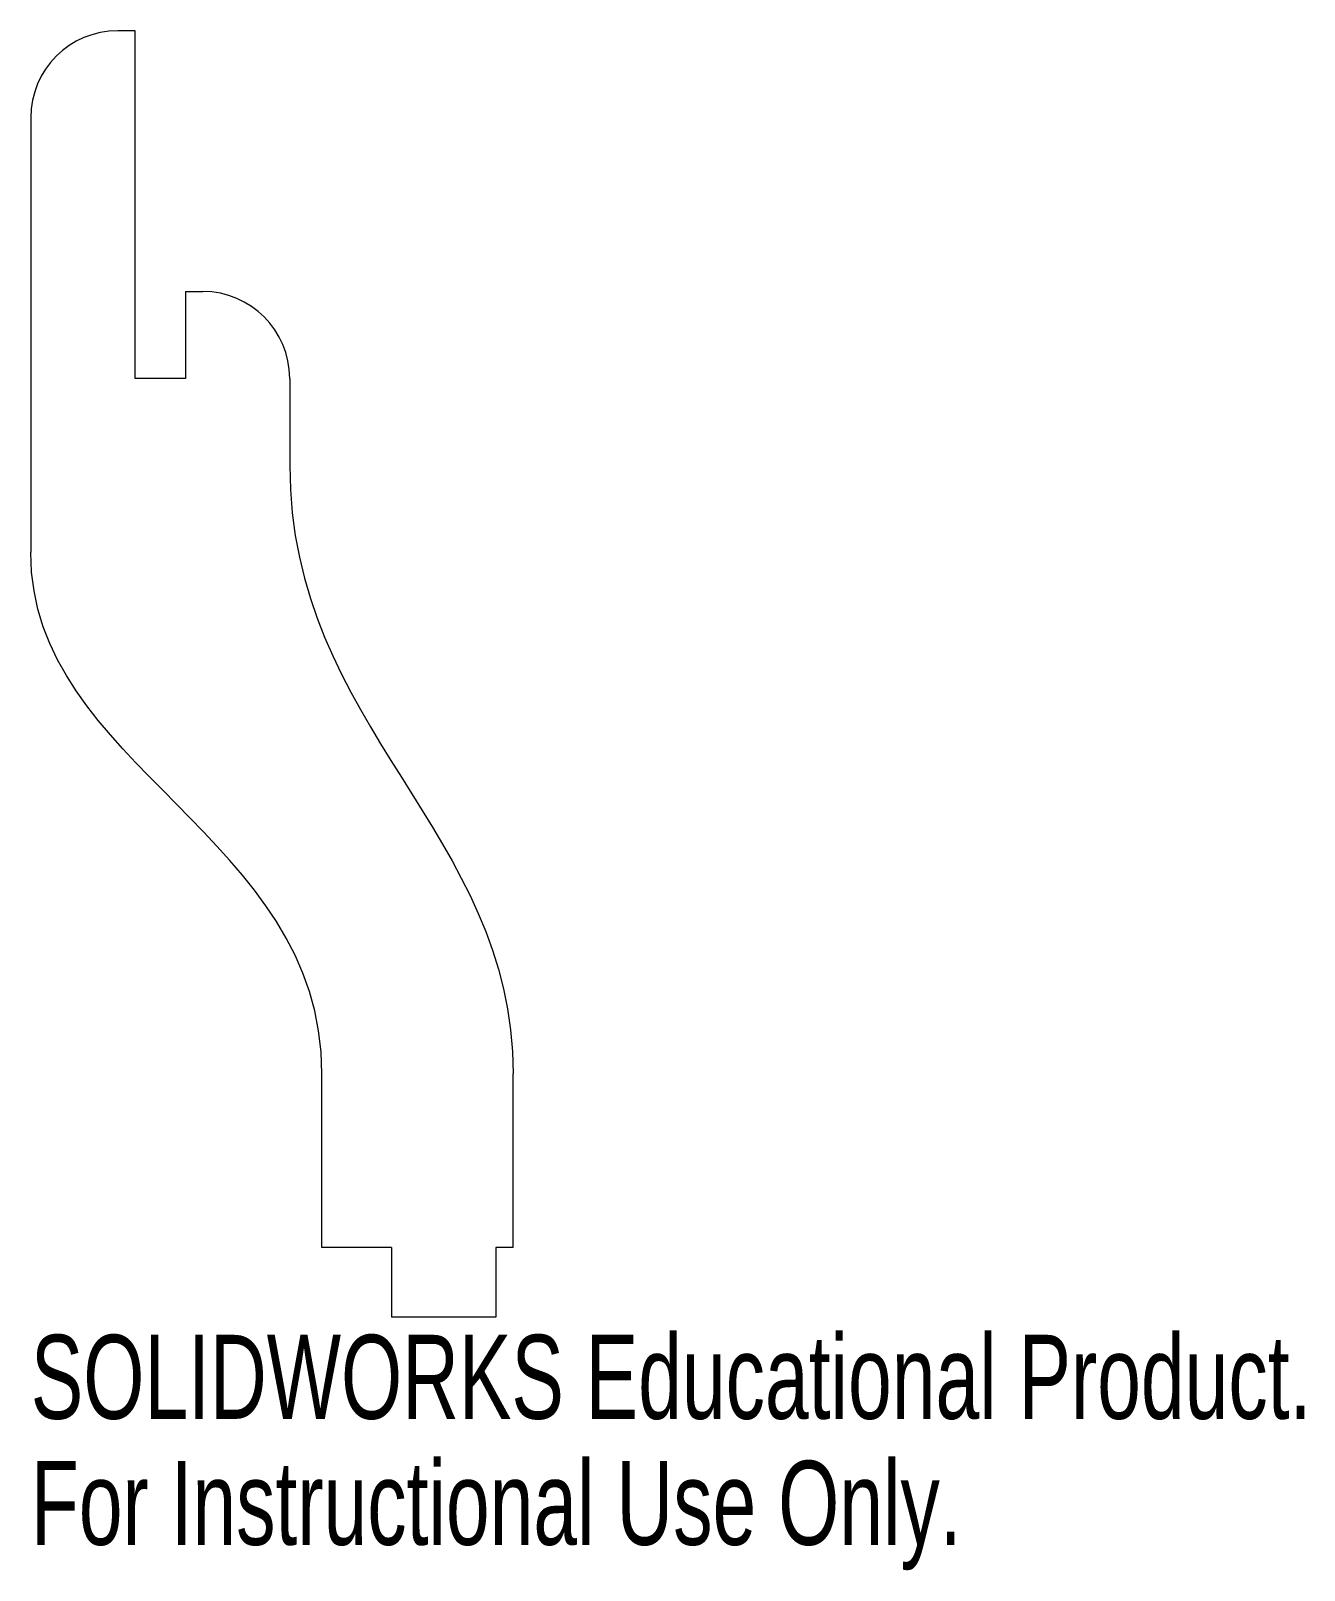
# Model space of a CAD drawing. Header units: millimetres. Extents: x -27.8 to 45.5, y -18.6 to 70.
import ezdxf

# ---------------------------------------------------------------- set-up
doc = ezdxf.new("R2010")
doc.units = ezdxf.units.MM
doc.styles.add('SLDTEXTSTYLE0', font='TXT', dxfattribs={"width": 0.7})

msp = doc.modelspace()

# ---------------------------------------------------------------- linework, layer by layer
at = {"color": 7, "linetype": 'Continuous', "lineweight": 15}
for p, q in [((-21.75, 70), (-22.75, 70)), ((-21.75, 50), (-21.75, 70)), ((-27.75, 65), (-27.75, 40)), ((-18.85, 55), (-18.85, 50)), ((-18.85, 55), (-17.85, 55)), ((-18.85, 50), (-21.75, 50)), ((-12.85, 50), (-12.85, 45)), ((-11, 0), (-11, 10)), ((0, 0), (0, 10)), ((-7, 0), (-11, 0)), ((-7, 0), (-7, -4)), ((0, 0), (-1, 0)), ((-1, 0), (-1, -4)), ((-1, -4), (-7, -4))]:
    msp.add_line(p, q, dxfattribs=at)
for centre, start, end in [((-22.75, 65), 90, 180), ((-17.85, 50), 0, 90)]:
    msp.add_arc(centre, 5, start, end, dxfattribs=at)
for points in [[(-12.85, 45), (-12.85, 29.868), (0, 23.949), (0, 10)], [(-11, 10), (-11, 23.756), (-27.75, 27.612), (-27.75, 40)]]:
    msp.add_open_spline(points, degree=3, dxfattribs=at)

# ---------------------------------------------------------------- texts
at = {"color": 7, "linetype": 'Continuous', "char_height": 4.83362, "attachment_point": 1, "style": 'SLDTEXTSTYLE0'}
for s, insert in [('SOLIDWORKS Educational Product.', (-27.75, -5.02)), ('For Instructional Use Only.', (-27.75, -12.27))]:
    msp.add_mtext(s, dxfattribs=dict(at, insert=insert))

doc.saveas('drawing.dxf')
